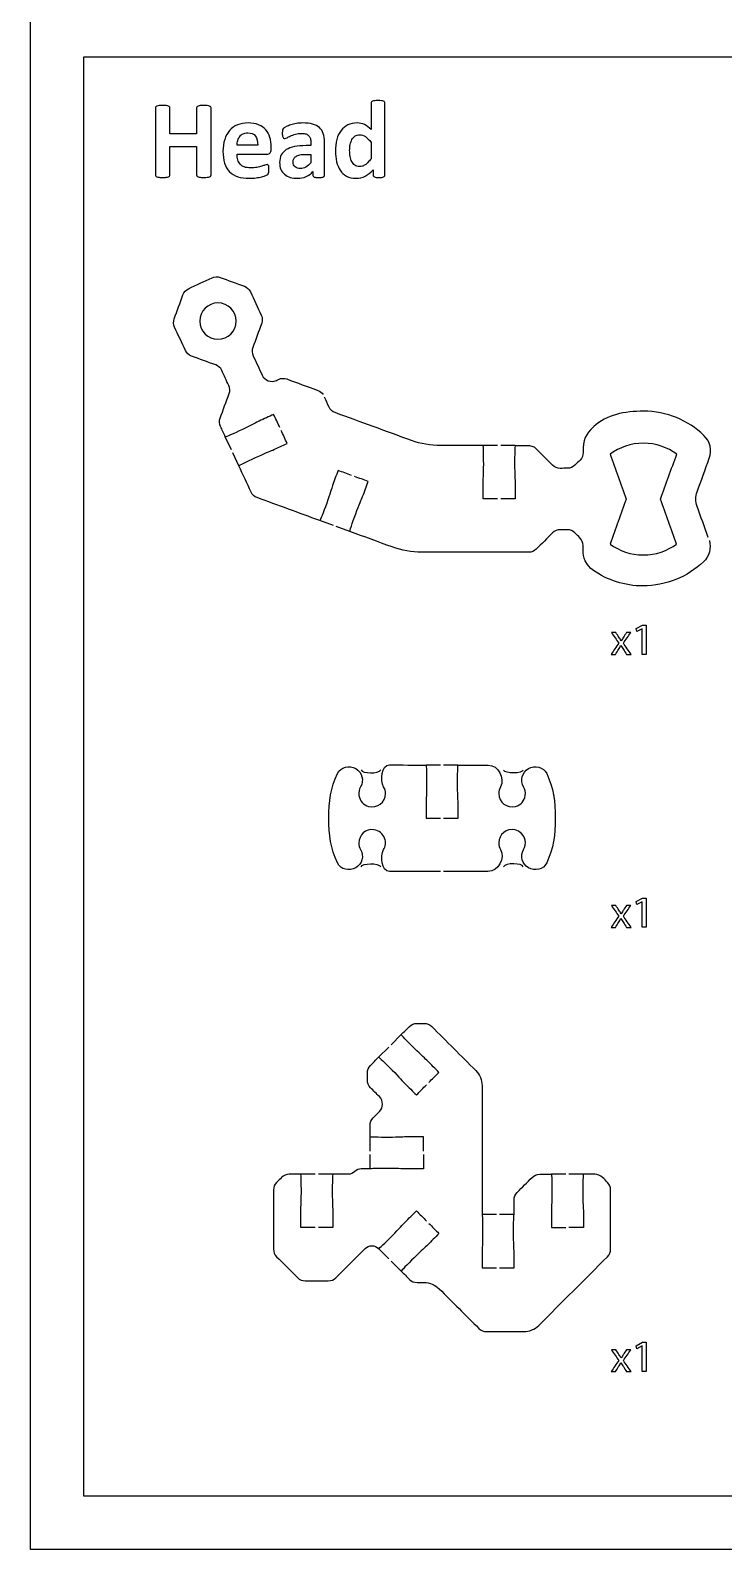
# Model space of a CAD drawing. Extents: x 0 to 465, y 0 to 285.
# Drawn here: x 0.2 to 65.2, y 0.2 to 142.7 of the extents above; entities that cross this region are included whole.
import ezdxf

# ---------------------------------------------------------------- set-up
doc = ezdxf.new("R2010")
doc.units = 0
doc.header["$MEASUREMENT"] = 0
doc.layers.add('DEFAULT', color=18, linetype='CONTINUOUS')

msp = doc.modelspace()

# ---------------------------------------------------------------- linework, layer by layer
at = {"layer": 'DEFAULT', "color": 18}
for points in [[(465.18, 0.18), (0.18, 0.18), (0.18, 285.18), (465.18, 285.18)], [(150.18, 5.18), (5.18, 5.18), (5.18, 140.18), (150.18, 140.18)], [(57.56, 86.55), (57.55, 86.55), (57.07, 86.3), (57, 86.58), (57.6, 86.9), (57.92, 86.9), (57.92, 84.15), (57.56, 84.15)], [(57.56, 60.95), (57.55, 60.95), (57.07, 60.69), (57, 60.97), (57.6, 61.29), (57.92, 61.29), (57.92, 58.55), (57.56, 58.55)], [(57.56, 19.28), (57.55, 19.28), (57.07, 19.02), (57, 19.3), (57.6, 19.62), (57.92, 19.62), (57.92, 16.87), (57.56, 16.87)]]:
    msp.add_lwpolyline(points, close=True, dxfattribs=at)
at = {"layer": 'DEFAULT', "color": 1}
for points in [[(19.04, 103.33), (18.46, 104.55)], [(19.73, 101.83), (19.16, 103.05)], [(43.99, 103.73), (42.64, 103.73)], [(45.64, 103.73), (44.29, 103.73)], [(28.59, 96.24), (27.32, 96.7)], [(30.14, 95.67), (28.87, 96.14)], [(38.63, 73.77), (37.29, 73.77)], [(40.28, 73.77), (38.93, 73.77)], [(34.96, 48.48), (34.01, 47.52)], [(33.8, 47.31), (32.84, 46.36), (32.84, 46.36)], [(32.04, 37.54), (32.04, 38.89)], [(32.04, 35.89), (32.04, 37.24)], [(26.89, 35.39), (25.54, 35.39)], [(28.54, 35.39), (27.19, 35.39)], [(50.39, 35.39), (49.04, 35.39)], [(52.04, 35.39), (50.69, 35.39)], [(43.88, 31.62), (42.53, 31.62)], [(45.54, 31.62), (44.18, 31.62)], [(33.8, 27.46), (32.84, 28.41)], [(34.96, 26.29), (34.01, 27.24)]]:
    msp.add_lwpolyline(points, dxfattribs=at)
at = {"layer": 'DEFAULT', "color": 18}
for points, knots in [([(17.12, 129.1), (17.12, 129.07), (17.11, 129.03), (17.09, 129.01), (17.07, 128.98), (17.03, 128.96), (16.98, 128.94), (16.93, 128.92), (16.86, 128.91), (16.77, 128.9), (16.69, 128.89), (16.58, 128.88), (16.45, 128.88), (16.31, 128.88), (16.2, 128.89), (16.11, 128.9), (16.03, 128.91), (15.96, 128.92), (15.91, 128.94), (15.86, 128.96), (15.82, 128.98), (15.8, 129.01), (15.78, 129.03), (15.77, 129.07), (15.77, 129.1), (15.77, 130), (15.77, 130.9), (15.77, 131.8), (14.93, 131.8), (14.1, 131.8), (13.26, 131.8), (13.26, 130.9), (13.26, 130), (13.26, 129.1), (13.26, 129.07), (13.25, 129.03), (13.23, 129.01), (13.21, 128.98), (13.18, 128.96), (13.12, 128.94), (13.07, 128.92), (13, 128.91), (12.92, 128.9), (12.83, 128.89), (12.72, 128.88), (12.59, 128.88), (12.46, 128.88), (12.35, 128.89), (12.26, 128.9), (12.17, 128.91), (12.1, 128.92), (12.05, 128.94), (12, 128.96), (11.96, 128.98), (11.94, 129.01), (11.92, 129.03), (11.91, 129.07), (11.91, 129.1), (11.91, 131.21), (11.91, 133.31), (11.91, 135.42), (11.91, 135.45), (11.92, 135.48), (11.94, 135.51), (11.96, 135.54), (12, 135.56), (12.05, 135.58), (12.1, 135.59), (12.17, 135.61), (12.26, 135.62), (12.35, 135.63), (12.46, 135.63), (12.59, 135.63), (12.72, 135.63), (12.83, 135.63), (12.92, 135.62), (13, 135.61), (13.07, 135.59), (13.12, 135.58), (13.18, 135.56), (13.21, 135.54), (13.23, 135.51), (13.25, 135.48), (13.26, 135.45), (13.26, 135.42), (13.26, 134.6), (13.26, 133.78), (13.26, 132.96), (14.1, 132.96), (14.93, 132.96), (15.77, 132.96), (15.77, 133.78), (15.77, 134.6), (15.77, 135.42), (15.77, 135.45), (15.78, 135.48), (15.8, 135.51), (15.82, 135.54), (15.86, 135.56), (15.91, 135.58), (15.96, 135.59), (16.03, 135.61), (16.11, 135.62), (16.2, 135.63), (16.31, 135.63), (16.45, 135.63), (16.58, 135.63), (16.69, 135.63), (16.77, 135.62), (16.86, 135.61), (16.93, 135.59), (16.98, 135.58), (17.03, 135.56), (17.07, 135.54), (17.09, 135.51), (17.11, 135.48), (17.12, 135.45), (17.12, 135.42), (17.12, 133.31), (17.12, 131.21), (17.12, 129.1)], [17.9, 17.9, 17.9, 17.9, 18.9, 18.9, 18.9, 19.9, 19.9, 19.9, 20.9, 20.9, 20.9, 21.9, 21.9, 21.9, 22.9, 22.9, 22.9, 23.9, 23.9, 23.9, 24.9, 24.9, 24.9, 25.9, 25.9, 25.9, 33.561, 33.561, 33.561, 40.65, 40.65, 40.65, 48.311, 48.311, 48.311, 49.311, 49.311, 49.311, 50.311, 50.311, 50.311, 51.311, 51.311, 51.311, 52.311, 52.311, 52.311, 53.311, 53.311, 53.311, 54.311, 54.311, 54.311, 55.311, 55.311, 55.311, 56.311, 56.311, 56.311, 74.211, 74.211, 74.211, 75.211, 75.211, 75.211, 76.211, 76.211, 76.211, 77.211, 77.211, 77.211, 78.211, 78.211, 78.211, 79.211, 79.211, 79.211, 80.211, 80.211, 80.211, 81.211, 81.211, 81.211, 82.211, 82.211, 82.211, 89.169, 89.169, 89.169, 96.258, 96.258, 96.258, 103.216, 103.216, 103.216, 104.216, 104.216, 104.216, 105.216, 105.216, 105.216, 106.216, 106.216, 106.216, 107.216, 107.216, 107.216, 108.216, 108.216, 108.216, 109.216, 109.216, 109.216, 110.216, 110.216, 110.216, 111.216, 111.216, 111.216, 129.116, 129.116, 129.116, 129.116]), ([(33.43, 129.09), (33.43, 129.05), (33.42, 129.02), (33.4, 128.99), (33.39, 128.97), (33.36, 128.95), (33.31, 128.93), (33.27, 128.91), (33.22, 128.9), (33.15, 128.89), (33.08, 128.89), (32.99, 128.88), (32.89, 128.88), (32.78, 128.88), (32.69, 128.89), (32.62, 128.89), (32.55, 128.9), (32.49, 128.91), (32.45, 128.93), (32.41, 128.95), (32.38, 128.97), (32.36, 128.99), (32.34, 129.02), (32.33, 129.05), (32.33, 129.09), (32.33, 129.26), (32.33, 129.43), (32.33, 129.6), (32.09, 129.35), (31.84, 129.15), (31.58, 129.01), (31.32, 128.87), (31.03, 128.8), (30.72, 128.8), (30.36, 128.8), (30.07, 128.86), (29.82, 129), (29.58, 129.14), (29.38, 129.32), (29.23, 129.55), (29.08, 129.78), (28.97, 130.05), (28.9, 130.36), (28.83, 130.67), (28.79, 130.99), (28.79, 131.33), (28.79, 131.74), (28.84, 132.11), (28.92, 132.44), (29.01, 132.77), (29.14, 133.05), (29.31, 133.28), (29.48, 133.51), (29.69, 133.68), (29.94, 133.81), (30.19, 133.93), (30.48, 133.99), (30.81, 133.99), (31.07, 133.99), (31.3, 133.94), (31.51, 133.84), (31.72, 133.73), (31.93, 133.58), (32.14, 133.37), (32.14, 134.21), (32.14, 135.04), (32.14, 135.87), (32.14, 135.9), (32.15, 135.94), (32.16, 135.96), (32.18, 135.99), (32.22, 136.01), (32.27, 136.03), (32.32, 136.05), (32.38, 136.07), (32.47, 136.08), (32.55, 136.09), (32.66, 136.09), (32.78, 136.09), (32.91, 136.09), (33.01, 136.09), (33.1, 136.08), (33.18, 136.07), (33.25, 136.05), (33.29, 136.03), (33.34, 136.01), (33.38, 135.99), (33.4, 135.96), (33.42, 135.94), (33.43, 135.9), (33.43, 135.87), (33.43, 133.61), (33.43, 131.35), (33.43, 129.09)], [19.218, 19.218, 19.218, 19.218, 20.218, 20.218, 20.218, 21.218, 21.218, 21.218, 22.218, 22.218, 22.218, 23.218, 23.218, 23.218, 24.218, 24.218, 24.218, 25.218, 25.218, 25.218, 26.218, 26.218, 26.218, 27.218, 27.218, 27.218, 28.668, 28.668, 28.668, 29.668, 29.668, 29.668, 30.668, 30.668, 30.668, 31.668, 31.668, 31.668, 32.668, 32.668, 32.668, 33.668, 33.668, 33.668, 34.668, 34.668, 34.668, 35.668, 35.668, 35.668, 36.668, 36.668, 36.668, 37.668, 37.668, 37.668, 38.668, 38.668, 38.668, 39.668, 39.668, 39.668, 40.668, 40.668, 40.668, 47.743, 47.743, 47.743, 48.743, 48.743, 48.743, 49.743, 49.743, 49.743, 50.743, 50.743, 50.743, 51.743, 51.743, 51.743, 52.743, 52.743, 52.743, 53.743, 53.743, 53.743, 54.743, 54.743, 54.743, 55.743, 55.743, 55.743, 74.961, 74.961, 74.961, 74.961]), ([(22.76, 131.53), (22.76, 131.37), (22.73, 131.25), (22.66, 131.18), (22.59, 131.1), (22.49, 131.06), (22.36, 131.06), (21.43, 131.06), (20.49, 131.06), (19.56, 131.06), (19.56, 130.87), (19.58, 130.69), (19.63, 130.53), (19.67, 130.37), (19.75, 130.23), (19.85, 130.12), (19.95, 130.01), (20.08, 129.92), (20.24, 129.87), (20.4, 129.81), (20.6, 129.78), (20.82, 129.78), (21.05, 129.78), (21.25, 129.79), (21.42, 129.83), (21.59, 129.86), (21.74, 129.9), (21.87, 129.94), (21.99, 129.97), (22.1, 130.01), (22.18, 130.04), (22.26, 130.08), (22.33, 130.09), (22.38, 130.09), (22.41, 130.09), (22.44, 130.09), (22.46, 130.07), (22.48, 130.06), (22.5, 130.04), (22.51, 130.01), (22.52, 129.98), (22.53, 129.94), (22.54, 129.88), (22.54, 129.82), (22.55, 129.75), (22.55, 129.66), (22.55, 129.59), (22.54, 129.52), (22.54, 129.47), (22.54, 129.42), (22.53, 129.37), (22.52, 129.33), (22.52, 129.3), (22.51, 129.26), (22.49, 129.24), (22.48, 129.21), (22.46, 129.19), (22.44, 129.16), (22.42, 129.14), (22.36, 129.11), (22.26, 129.06), (22.16, 129.02), (22.03, 128.98), (21.87, 128.94), (21.72, 128.9), (21.54, 128.87), (21.34, 128.84), (21.14, 128.81), (20.93, 128.8), (20.7, 128.8), (20.29, 128.8), (19.93, 128.85), (19.62, 128.95), (19.31, 129.05), (19.06, 129.21), (18.85, 129.42), (18.64, 129.63), (18.49, 129.9), (18.39, 130.22), (18.29, 130.54), (18.24, 130.91), (18.24, 131.34), (18.24, 131.75), (18.29, 132.12), (18.4, 132.45), (18.5, 132.78), (18.66, 133.06), (18.86, 133.29), (19.06, 133.52), (19.31, 133.69), (19.6, 133.81), (19.89, 133.93), (20.22, 133.99), (20.59, 133.99), (20.97, 133.99), (21.3, 133.94), (21.58, 133.82), (21.85, 133.71), (22.08, 133.55), (22.25, 133.35), (22.43, 133.15), (22.56, 132.91), (22.64, 132.64), (22.72, 132.36), (22.76, 132.06), (22.76, 131.74), (22.76, 131.67), (22.76, 131.6), (22.76, 131.53)], [0.586, 0.586, 0.586, 0.586, 1.586, 1.586, 1.586, 2.586, 2.586, 2.586, 10.541, 10.541, 10.541, 11.541, 11.541, 11.541, 12.541, 12.541, 12.541, 13.541, 13.541, 13.541, 14.541, 14.541, 14.541, 15.541, 15.541, 15.541, 16.541, 16.541, 16.541, 17.541, 17.541, 17.541, 18.541, 18.541, 18.541, 19.541, 19.541, 19.541, 20.541, 20.541, 20.541, 21.541, 21.541, 21.541, 22.541, 22.541, 22.541, 23.541, 23.541, 23.541, 24.541, 24.541, 24.541, 25.541, 25.541, 25.541, 26.541, 26.541, 26.541, 27.541, 27.541, 27.541, 28.541, 28.541, 28.541, 29.541, 29.541, 29.541, 30.541, 30.541, 30.541, 31.541, 31.541, 31.541, 32.541, 32.541, 32.541, 33.541, 33.541, 33.541, 34.541, 34.541, 34.541, 35.541, 35.541, 35.541, 36.541, 36.541, 36.541, 37.541, 37.541, 37.541, 38.541, 38.541, 38.541, 39.541, 39.541, 39.541, 40.541, 40.541, 40.541, 41.541, 41.541, 41.541, 42.541, 42.541, 42.541, 43.127, 43.127, 43.127, 43.127]), ([(27.76, 129.07), (27.76, 129.03), (27.74, 128.99), (27.71, 128.96), (27.67, 128.93), (27.62, 128.91), (27.55, 128.9), (27.47, 128.89), (27.36, 128.88), (27.22, 128.88), (27.06, 128.88), (26.95, 128.89), (26.88, 128.9), (26.81, 128.91), (26.76, 128.93), (26.73, 128.96), (26.7, 128.99), (26.68, 129.03), (26.68, 129.07), (26.68, 129.2), (26.68, 129.32), (26.68, 129.44), (26.5, 129.24), (26.28, 129.08), (26.04, 128.97), (25.79, 128.85), (25.52, 128.8), (25.23, 128.8), (24.98, 128.8), (24.76, 128.83), (24.55, 128.89), (24.35, 128.95), (24.17, 129.05), (24.02, 129.18), (23.87, 129.3), (23.75, 129.46), (23.67, 129.64), (23.59, 129.83), (23.55, 130.05), (23.55, 130.29), (23.55, 130.56), (23.6, 130.8), (23.71, 130.99), (23.81, 131.19), (23.97, 131.36), (24.18, 131.49), (24.38, 131.61), (24.64, 131.71), (24.95, 131.77), (25.26, 131.83), (25.62, 131.87), (26.03, 131.87), (26.18, 131.87), (26.33, 131.87), (26.48, 131.87), (26.48, 131.96), (26.48, 132.05), (26.48, 132.14), (26.48, 132.29), (26.47, 132.42), (26.44, 132.52), (26.41, 132.63), (26.36, 132.72), (26.29, 132.8), (26.23, 132.87), (26.14, 132.92), (26.03, 132.96), (25.91, 132.99), (25.78, 133.01), (25.61, 133.01), (25.39, 133.01), (25.2, 132.98), (25.03, 132.94), (24.86, 132.89), (24.71, 132.83), (24.58, 132.77), (24.45, 132.72), (24.34, 132.66), (24.25, 132.61), (24.16, 132.57), (24.09, 132.54), (24.03, 132.54), (24, 132.54), (23.96, 132.55), (23.93, 132.58), (23.9, 132.6), (23.88, 132.64), (23.86, 132.68), (23.84, 132.73), (23.83, 132.78), (23.82, 132.85), (23.81, 132.91), (23.8, 132.98), (23.8, 133.06), (23.8, 133.17), (23.81, 133.26), (23.83, 133.32), (23.84, 133.38), (23.88, 133.44), (23.93, 133.49), (23.97, 133.54), (24.06, 133.59), (24.18, 133.65), (24.3, 133.71), (24.44, 133.77), (24.6, 133.82), (24.76, 133.87), (24.94, 133.91), (25.13, 133.95), (25.32, 133.98), (25.52, 133.99), (25.72, 133.99), (26.09, 133.99), (26.39, 133.96), (26.65, 133.89), (26.91, 133.82), (27.12, 133.71), (27.28, 133.56), (27.45, 133.42), (27.57, 133.23), (27.65, 133), (27.72, 132.77), (27.76, 132.49), (27.76, 132.18), (27.76, 131.14), (27.76, 130.11), (27.76, 129.07)], [8.789, 8.789, 8.789, 8.789, 9.789, 9.789, 9.789, 10.789, 10.789, 10.789, 11.789, 11.789, 11.789, 12.789, 12.789, 12.789, 13.789, 13.789, 13.789, 14.789, 14.789, 14.789, 15.829, 15.829, 15.829, 16.829, 16.829, 16.829, 17.829, 17.829, 17.829, 18.829, 18.829, 18.829, 19.829, 19.829, 19.829, 20.829, 20.829, 20.829, 21.829, 21.829, 21.829, 22.829, 22.829, 22.829, 23.829, 23.829, 23.829, 24.829, 24.829, 24.829, 25.829, 25.829, 25.829, 27.102, 27.102, 27.102, 27.893, 27.893, 27.893, 28.893, 28.893, 28.893, 29.893, 29.893, 29.893, 30.893, 30.893, 30.893, 31.893, 31.893, 31.893, 32.893, 32.893, 32.893, 33.893, 33.893, 33.893, 34.893, 34.893, 34.893, 35.893, 35.893, 35.893, 36.893, 36.893, 36.893, 37.893, 37.893, 37.893, 38.893, 38.893, 38.893, 39.893, 39.893, 39.893, 40.893, 40.893, 40.893, 41.893, 41.893, 41.893, 42.893, 42.893, 42.893, 43.893, 43.893, 43.893, 44.893, 44.893, 44.893, 45.893, 45.893, 45.893, 46.893, 46.893, 46.893, 47.893, 47.893, 47.893, 48.893, 48.893, 48.893, 49.893, 49.893, 49.893, 58.682, 58.682, 58.682, 58.682]), ([(21.5, 131.9), (21.51, 132.27), (21.44, 132.55), (21.28, 132.76), (21.13, 132.97), (20.88, 133.07), (20.56, 133.07), (20.39, 133.07), (20.25, 133.04), (20.12, 132.98), (20, 132.92), (19.9, 132.84), (19.82, 132.73), (19.74, 132.63), (19.68, 132.5), (19.63, 132.36), (19.59, 132.22), (19.57, 132.06), (19.56, 131.9), (20.21, 131.9), (20.85, 131.9), (21.5, 131.9)], [5.508, 5.508, 5.508, 5.508, 6.508, 6.508, 6.508, 7.508, 7.508, 7.508, 8.508, 8.508, 8.508, 9.508, 9.508, 9.508, 10.508, 10.508, 10.508, 11.508, 11.508, 11.508, 17.016, 17.016, 17.016, 17.016]), ([(32.14, 132.17), (31.95, 132.4), (31.77, 132.58), (31.6, 132.71), (31.43, 132.83), (31.25, 132.89), (31.07, 132.89), (30.9, 132.89), (30.75, 132.85), (30.63, 132.77), (30.51, 132.68), (30.41, 132.57), (30.34, 132.43), (30.26, 132.29), (30.21, 132.13), (30.17, 131.96), (30.13, 131.78), (30.12, 131.6), (30.12, 131.42), (30.12, 131.23), (30.13, 131.04), (30.16, 130.86), (30.19, 130.68), (30.24, 130.51), (30.31, 130.37), (30.39, 130.23), (30.48, 130.11), (30.6, 130.03), (30.71, 129.94), (30.86, 129.9), (31.04, 129.9), (31.13, 129.9), (31.22, 129.91), (31.3, 129.93), (31.39, 129.96), (31.47, 130), (31.56, 130.06), (31.65, 130.12), (31.74, 130.2), (31.83, 130.29), (31.92, 130.39), (32.03, 130.5), (32.14, 130.64), (32.14, 131.15), (32.14, 131.66), (32.14, 132.17)], [4.336, 4.336, 4.336, 4.336, 5.336, 5.336, 5.336, 6.336, 6.336, 6.336, 7.336, 7.336, 7.336, 8.336, 8.336, 8.336, 9.336, 9.336, 9.336, 10.336, 10.336, 10.336, 11.336, 11.336, 11.336, 12.336, 12.336, 12.336, 13.336, 13.336, 13.336, 14.336, 14.336, 14.336, 15.336, 15.336, 15.336, 16.336, 16.336, 16.336, 17.336, 17.336, 17.336, 18.336, 18.336, 18.336, 22.672, 22.672, 22.672, 22.672]), ([(26.48, 131.05), (26.32, 131.05), (26.15, 131.05), (25.99, 131.05), (25.78, 131.05), (25.6, 131.03), (25.45, 131), (25.3, 130.97), (25.18, 130.92), (25.09, 130.86), (24.99, 130.8), (24.93, 130.73), (24.88, 130.64), (24.84, 130.55), (24.82, 130.45), (24.82, 130.34), (24.82, 130.14), (24.88, 129.99), (25, 129.88), (25.12, 129.77), (25.29, 129.72), (25.51, 129.72), (25.69, 129.72), (25.86, 129.76), (26.02, 129.85), (26.17, 129.95), (26.32, 130.08), (26.48, 130.26), (26.48, 130.53), (26.48, 130.79), (26.48, 131.05)], [2.227, 2.227, 2.227, 2.227, 3.633, 3.633, 3.633, 4.633, 4.633, 4.633, 5.633, 5.633, 5.633, 6.633, 6.633, 6.633, 7.633, 7.633, 7.633, 8.633, 8.633, 8.633, 9.633, 9.633, 9.633, 10.633, 10.633, 10.633, 11.633, 11.633, 11.633, 13.86, 13.86, 13.86, 13.86]), ([(55.08, 86.2), (55.18, 86.05), (55.28, 85.91), (55.38, 85.76), (55.45, 85.64), (55.52, 85.54), (55.58, 85.43), (55.59, 85.43), (55.59, 85.43), (55.6, 85.43), (55.66, 85.55), (55.73, 85.65), (55.8, 85.76), (55.9, 85.91), (55.99, 86.05), (56.09, 86.2), (56.22, 86.2), (56.36, 86.2), (56.49, 86.2), (56.26, 85.87), (56.02, 85.54), (55.79, 85.21), (56.03, 84.86), (56.27, 84.5), (56.51, 84.15), (56.37, 84.15), (56.23, 84.15), (56.09, 84.15), (55.99, 84.31), (55.89, 84.46), (55.79, 84.61), (55.71, 84.73), (55.64, 84.85), (55.56, 84.97), (55.49, 84.85), (55.42, 84.74), (55.34, 84.61), (55.24, 84.46), (55.15, 84.31), (55.05, 84.15), (54.91, 84.15), (54.77, 84.15), (54.64, 84.15), (54.88, 84.5), (55.12, 84.85), (55.36, 85.2), (55.13, 85.53), (54.9, 85.86), (54.67, 86.2), (54.81, 86.2), (54.95, 86.2), (55.08, 86.2)], [1.175, 1.175, 1.175, 1.175, 2.671861, 2.671861, 2.671861, 3.671861, 3.671861, 3.671861, 3.707861, 3.707861, 3.707861, 4.707861, 4.707861, 4.707861, 6.188091, 6.188091, 6.188091, 7.327091, 7.327091, 7.327091, 10.761577, 10.761577, 10.761577, 14.387252, 14.387252, 14.387252, 15.586252, 15.586252, 15.586252, 17.147267, 17.147267, 17.147267, 18.170267, 18.170267, 18.170267, 19.170267, 19.170267, 19.170267, 20.724225, 20.724225, 20.724225, 21.888225, 21.888225, 21.888225, 25.498425, 25.498425, 25.498425, 28.955553, 28.955553, 28.955553, 30.130553, 30.130553, 30.130553, 30.130553]), ([(55.08, 60.59), (55.18, 60.45), (55.28, 60.3), (55.38, 60.15), (55.45, 60.04), (55.52, 59.93), (55.58, 59.82), (55.59, 59.82), (55.59, 59.82), (55.6, 59.82), (55.66, 59.94), (55.73, 60.05), (55.8, 60.16), (55.9, 60.3), (55.99, 60.45), (56.09, 60.59), (56.22, 60.59), (56.36, 60.59), (56.49, 60.59), (56.26, 60.26), (56.02, 59.93), (55.79, 59.6), (56.03, 59.25), (56.27, 58.9), (56.51, 58.54), (56.37, 58.54), (56.23, 58.54), (56.09, 58.54), (55.99, 58.7), (55.89, 58.85), (55.79, 59.01), (55.71, 59.12), (55.64, 59.24), (55.56, 59.36), (55.49, 59.24), (55.42, 59.13), (55.34, 59.01), (55.24, 58.85), (55.15, 58.7), (55.05, 58.54), (54.91, 58.54), (54.77, 58.54), (54.64, 58.54), (54.88, 58.89), (55.12, 59.24), (55.36, 59.59), (55.13, 59.92), (54.9, 60.26), (54.67, 60.59), (54.81, 60.59), (54.95, 60.59), (55.08, 60.59)], [0, 0, 0, 0, 1.496861, 1.496861, 1.496861, 2.496861, 2.496861, 2.496861, 2.532861, 2.532861, 2.532861, 3.532861, 3.532861, 3.532861, 5.013091, 5.013091, 5.013091, 6.152091, 6.152091, 6.152091, 9.586577, 9.586577, 9.586577, 13.212252, 13.212252, 13.212252, 14.411252, 14.411252, 14.411252, 15.972267, 15.972267, 15.972267, 16.995267, 16.995267, 16.995267, 17.995267, 17.995267, 17.995267, 19.549225, 19.549225, 19.549225, 20.713225, 20.713225, 20.713225, 24.323425, 24.323425, 24.323425, 27.780553, 27.780553, 27.780553, 28.955553, 28.955553, 28.955553, 28.955553]), ([(55.08, 18.92), (55.18, 18.78), (55.28, 18.63), (55.38, 18.48), (55.45, 18.37), (55.52, 18.26), (55.58, 18.15), (55.59, 18.15), (55.59, 18.15), (55.6, 18.15), (55.66, 18.27), (55.73, 18.38), (55.8, 18.49), (55.9, 18.63), (55.99, 18.78), (56.09, 18.92), (56.22, 18.92), (56.36, 18.92), (56.49, 18.92), (56.26, 18.59), (56.02, 18.26), (55.79, 17.93), (56.03, 17.58), (56.27, 17.23), (56.51, 16.87), (56.37, 16.87), (56.23, 16.87), (56.09, 16.87), (55.99, 17.03), (55.89, 17.18), (55.79, 17.34), (55.71, 17.45), (55.64, 17.57), (55.56, 17.69), (55.49, 17.57), (55.42, 17.46), (55.34, 17.34), (55.24, 17.18), (55.15, 17.03), (55.05, 16.87), (54.91, 16.87), (54.77, 16.87), (54.64, 16.87), (54.88, 17.22), (55.12, 17.57), (55.36, 17.92), (55.13, 18.25), (54.9, 18.59), (54.67, 18.92), (54.81, 18.92), (54.95, 18.92), (55.08, 18.92)], [0, 0, 0, 0, 1.496308, 1.496308, 1.496308, 2.496308, 2.496308, 2.496308, 2.532308, 2.532308, 2.532308, 3.532308, 3.532308, 3.532308, 5.012538, 5.012538, 5.012538, 6.151538, 6.151538, 6.151538, 9.585447, 9.585447, 9.585447, 13.211123, 13.211123, 13.211123, 14.411123, 14.411123, 14.411123, 15.971593, 15.971593, 15.971593, 16.995593, 16.995593, 16.995593, 17.995593, 17.995593, 17.995593, 19.549551, 19.549551, 19.549551, 20.712551, 20.712551, 20.712551, 24.321607, 24.321607, 24.321607, 27.778736, 27.778736, 27.778736, 28.954736, 28.954736, 28.954736, 28.954736])]:
    msp.add_open_spline(points, degree=3, knots=knots, dxfattribs=at)
at = {"layer": 'DEFAULT', "color": 1}
for points, knots in [([(23.57, 105.43), (23.38, 105.84), (23.19, 106.25), (22.99, 106.66), (22.54, 106.45), (22.09, 106.24), (21.63, 106.03), (21.38, 105.91), (20.94, 105.65), (20.07, 105.25), (19.21, 104.84), (18.5, 104.54), (18.46, 104.55), (18.31, 104.88), (18.16, 105.21), (18.01, 105.53), (17.9, 105.77), (17.88, 106.05), (17.97, 106.3), (18.25, 107.07), (18.54, 107.84), (18.82, 108.61), (18.91, 108.86), (18.9, 109.13), (18.78, 109.37), (18.56, 109.84), (18.34, 110.31), (18.13, 110.78), (18.01, 111.02), (17.81, 111.21), (17.56, 111.3), (16.8, 111.58), (16.04, 111.85), (15.29, 112.13), (15.04, 112.22), (14.83, 112.41), (14.72, 112.65), (14.38, 113.38), (14.04, 114.11), (13.7, 114.84), (13.59, 115.08), (13.58, 115.36), (13.66, 115.61), (13.94, 116.37), (14.22, 117.12), (14.49, 117.88), (14.58, 118.13), (14.77, 118.34), (15.01, 118.45), (15.74, 118.79), (16.48, 119.13), (17.21, 119.47), (17.45, 119.58), (17.72, 119.59), (17.97, 119.5), (18.73, 119.23), (19.49, 118.95), (20.25, 118.67), (20.5, 118.58), (20.7, 118.4), (20.81, 118.16), (21.15, 117.43), (21.49, 116.69), (21.83, 115.96), (21.95, 115.72), (21.96, 115.45), (21.87, 115.2), (21.59, 114.44), (21.31, 113.68), (21.04, 112.92), (20.94, 112.67), (20.96, 112.4), (21.07, 112.16), (21.35, 111.55), (21.64, 110.94), (21.92, 110.33), (22.15, 109.83), (22.74, 109.62), (23.25, 109.85), (23.31, 109.88), (23.38, 109.91), (23.45, 109.94), (23.69, 110.06), (23.97, 110.07), (24.22, 109.98), (25.19, 109.62), (26.16, 109.27), (27.14, 108.91), (27.34, 108.84), (27.51, 108.7), (27.63, 108.53)], [0, 0, 0, 0, 3.838593, 3.838593, 3.838593, 8.097654, 8.097654, 8.097654, 9.097654, 9.097654, 9.097654, 10.097654, 10.097654, 10.097654, 13.184724, 13.184724, 13.184724, 14.184724, 14.184724, 14.184724, 21.160575, 21.160575, 21.160575, 22.160575, 22.160575, 22.160575, 26.571879, 26.571879, 26.571879, 27.571879, 27.571879, 27.571879, 34.433227, 34.433227, 34.433227, 35.433227, 35.433227, 35.433227, 42.296055, 42.296055, 42.296055, 43.296055, 43.296055, 43.296055, 50.16082, 50.16082, 50.16082, 51.16082, 51.16082, 51.16082, 58.032712, 58.032712, 58.032712, 59.032712, 59.032712, 59.032712, 65.897477, 65.897477, 65.897477, 66.897477, 66.897477, 66.897477, 73.760304, 73.760304, 73.760304, 74.760304, 74.760304, 74.760304, 81.634466, 81.634466, 81.634466, 82.634466, 82.634466, 82.634466, 88.338587, 88.338587, 88.338587, 89.338587, 89.338587, 89.338587, 89.987433, 89.987433, 89.987433, 90.987433, 90.987433, 90.987433, 99.797569, 99.797569, 99.797569, 100.797569, 100.797569, 100.797569, 100.797569]), ([(16.06, 115.4), (16.06, 116.35), (16.82, 117.11), (17.77, 117.11), (18.71, 117.11), (19.47, 116.34), (19.47, 115.4), (19.47, 114.46), (18.71, 113.7), (17.77, 113.7), (16.83, 113.7), (16.06, 114.46), (16.06, 115.4)], [1, 1, 1, 1, 2, 2, 2, 3, 3, 3, 4, 4, 4, 5, 5, 5, 5]), ([(43.99, 98.73), (43.54, 98.73), (43.09, 98.73), (42.64, 98.73), (42.64, 99.23), (42.64, 99.73), (42.64, 100.23), (42.64, 100.51), (42.69, 101.01), (42.69, 101.98), (42.69, 102.93), (42.67, 103.71), (42.64, 103.73), (41.31, 103.73), (39.98, 103.73), (38.65, 103.73), (37.72, 103.73), (36.8, 103.89), (35.92, 104.21), (33.53, 105.08), (31.15, 105.95), (28.76, 106.82), (28.51, 106.91), (28.31, 107.09), (28.2, 107.33), (28.05, 107.64), (27.91, 107.95), (27.76, 108.26)], [0, 0, 0, 0, 3.82, 3.82, 3.82, 8.07, 8.07, 8.07, 9.07, 9.07, 9.07, 10.07, 10.07, 10.07, 21.400004, 21.400004, 21.400004, 22.400004, 22.400004, 22.400004, 43.993897, 43.993897, 43.993897, 44.993897, 44.993897, 44.993897, 47.897309, 47.897309, 47.897309, 47.897309]), ([(63.76, 95.11), (63.41, 96.09), (63.06, 97.06), (62.71, 98.03), (62.55, 98.47), (62.55, 98.95), (62.71, 99.39), (63.09, 100.44), (63.47, 101.5), (63.85, 102.55), (64.13, 103.3), (63.92, 104.13), (63.34, 104.69), (61.86, 106.1), (59.87, 106.96), (57.68, 106.96), (55.95, 106.96), (54.19, 106.63), (53.03, 105.52), (52.22, 104.76), (52.02, 104.31), (52.02, 103.08), (52.02, 102.82), (51.92, 102.56), (51.73, 102.37), (51.57, 102.21), (51.41, 102.05), (51.25, 101.89), (51.06, 101.71), (50.81, 101.6), (50.54, 101.6), (50.32, 101.6), (50.09, 101.6), (49.87, 101.59), (49.6, 101.59), (49.35, 101.7), (49.16, 101.88), (48.65, 102.4), (48.13, 102.91), (47.62, 103.43), (47.54, 103.51), (47.44, 103.58), (47.33, 103.62), (47.2, 103.68), (47.06, 103.72), (46.91, 103.71), (46.49, 103.72), (46.07, 103.72), (45.64, 103.72), (45.62, 103.65), (45.59, 102.89), (45.59, 101.98), (45.59, 101.01), (45.64, 100.51), (45.64, 100.23), (45.64, 99.73), (45.64, 99.23), (45.64, 98.73), (45.19, 98.73), (44.74, 98.73), (44.29, 98.73)], [0, 0, 0, 0, 8.784515, 8.784515, 8.784515, 9.784515, 9.784515, 9.784515, 19.296933, 19.296933, 19.296933, 20.296933, 20.296933, 20.296933, 21.296933, 21.296933, 21.296933, 22.296933, 22.296933, 22.296933, 23.296933, 23.296933, 23.296933, 24.296933, 24.296933, 24.296933, 26.206121, 26.206121, 26.206121, 27.206121, 27.206121, 27.206121, 29.126356, 29.126356, 29.126356, 30.126356, 30.126356, 30.126356, 36.306469, 36.306469, 36.306469, 37.306469, 37.306469, 37.306469, 38.306469, 38.306469, 38.306469, 41.906524, 41.906524, 41.906524, 42.906524, 42.906524, 42.906524, 43.906524, 43.906524, 43.906524, 48.156524, 48.156524, 48.156524, 51.986524, 51.986524, 51.986524, 51.986524]), ([(30.3, 100.93), (29.88, 101.09), (29.46, 101.24), (29.03, 101.4), (28.86, 100.93), (28.69, 100.46), (28.52, 99.99), (28.42, 99.72), (28.3, 99.23), (27.97, 98.33), (27.64, 97.42), (27.34, 96.7), (27.32, 96.7), (25.36, 97.42), (23.4, 98.13), (21.45, 98.85), (21.2, 98.93), (20.99, 99.12), (20.88, 99.36), (20.5, 100.18), (20.11, 101.01), (19.73, 101.83), (19.75, 101.87), (20.44, 102.22), (21.3, 102.61), (22.17, 103.02), (22.64, 103.19), (22.9, 103.31), (23.35, 103.52), (23.81, 103.73), (24.26, 103.94), (24.07, 104.35), (23.88, 104.76), (23.69, 105.16)], [0, 0, 0, 0, 3.83094, 3.83094, 3.83094, 8.076243, 8.076243, 8.076243, 9.076243, 9.076243, 9.076243, 10.076243, 10.076243, 10.076243, 27.811011, 27.811011, 27.811011, 28.811011, 28.811011, 28.811011, 36.532902, 36.532902, 36.532902, 37.532902, 37.532902, 37.532902, 38.532902, 38.532902, 38.532902, 42.791963, 42.791963, 42.791963, 46.599141, 46.599141, 46.599141, 46.599141]), ([(56.07, 98.72), (55.56, 100.12), (55.05, 101.52), (54.54, 102.92), (55.41, 103.57), (56.5, 103.95), (57.67, 103.95), (58.85, 103.95), (59.93, 103.57), (60.8, 102.92), (60.29, 101.52), (59.78, 100.11), (59.27, 98.71), (59.78, 97.31), (60.28, 95.9), (60.79, 94.5), (59.92, 93.85), (58.84, 93.47), (57.66, 93.47), (56.49, 93.47), (55.41, 93.85), (54.54, 94.5), (55.05, 95.91), (55.56, 97.31), (56.07, 98.72)], [12.709862, 12.709862, 12.709862, 12.709862, 25.407246, 25.407246, 25.407246, 26.407246, 26.407246, 26.407246, 27.407246, 27.407246, 27.407246, 40.107017, 40.107017, 40.107017, 52.799701, 52.799701, 52.799701, 53.799701, 53.799701, 53.799701, 54.799701, 54.799701, 54.799701, 67.509563, 67.509563, 67.509563, 67.509563]), ([(63.86, 94.83), (64.06, 94.12), (63.84, 93.34), (63.3, 92.82), (61.81, 91.43), (59.82, 90.57), (57.62, 90.57), (55.9, 90.56), (54.31, 91.11), (52.98, 92.01), (52.24, 92.52), (52.02, 93.31), (52.02, 93.92), (52.02, 94.07), (52.02, 94.22), (52.02, 94.37), (52.02, 94.63), (51.91, 94.88), (51.72, 95.07), (51.57, 95.23), (51.41, 95.39), (51.25, 95.55), (51.06, 95.73), (50.8, 95.84), (50.54, 95.84), (50.31, 95.84), (50.09, 95.84), (49.86, 95.84), (49.6, 95.84), (49.34, 95.73), (49.16, 95.55), (48.65, 95.04), (48.13, 94.52), (47.62, 94.01), (47.43, 93.82), (47.17, 93.72), (46.91, 93.72), (43.56, 93.72), (40.21, 93.73), (36.87, 93.73), (35.93, 93.73), (35, 93.89), (34.12, 94.22), (32.79, 94.7), (31.46, 95.19), (30.14, 95.67), (30.11, 95.69), (30.36, 96.42), (30.69, 97.34), (31.02, 98.24), (31.24, 98.69), (31.34, 98.96), (31.51, 99.43), (31.68, 99.9), (31.85, 100.37), (31.43, 100.52), (31.01, 100.68), (30.58, 100.83)], [0, 0, 0, 0, 1, 1, 1, 2, 2, 2, 3, 3, 3, 4, 4, 4, 5.27, 5.27, 5.27, 6.27, 6.27, 6.27, 8.179241, 8.179241, 8.179241, 9.179241, 9.179241, 9.179241, 11.099345, 11.099345, 11.099345, 12.099345, 12.099345, 12.099345, 18.272391, 18.272391, 18.272391, 19.272391, 19.272391, 19.272391, 47.742398, 47.742398, 47.742398, 48.742398, 48.742398, 48.742398, 60.754696, 60.754696, 60.754696, 61.754696, 61.754696, 61.754696, 62.754696, 62.754696, 62.754696, 67.003425, 67.003425, 67.003425, 70.834365, 70.834365, 70.834365, 70.834365]), ([(38.63, 63.79), (37.04, 63.78), (35.45, 63.78), (33.85, 63.78), (33.09, 63.78), (32.96, 65.24), (33.31, 65.83), (33.49, 66.13), (33.54, 66.52), (33.4, 66.9), (33.25, 67.32), (32.85, 67.64), (32.4, 67.7), (31.63, 67.81), (30.98, 67.21), (30.98, 66.46), (30.98, 66.23), (31.04, 66.02), (31.15, 65.84), (31.49, 65.24), (31.29, 64.47), (30.69, 64.13), (30.09, 63.79), (29.27, 63.96), (28.98, 64.58), (28.34, 65.93), (28.17, 67.2), (28.17, 68.78), (28.17, 70.36), (28.34, 71.62), (28.98, 72.97), (29.27, 73.6), (30.09, 73.77), (30.69, 73.43), (31.29, 73.08), (31.49, 72.31), (31.15, 71.72), (31, 71.48), (30.95, 71.2), (30.99, 70.91), (31.06, 70.43), (31.42, 70.01), (31.89, 69.88), (32.72, 69.67), (33.48, 70.29), (33.48, 71.09), (33.48, 71.32), (33.42, 71.54), (33.31, 71.72), (32.96, 72.32), (33.09, 73.78), (33.85, 73.78), (35, 73.77), (36.15, 73.77), (37.29, 73.77), (37.32, 73.69), (37.34, 72.94), (37.34, 72.03), (37.34, 71.06), (37.29, 70.56), (37.29, 70.28), (37.29, 69.78), (37.29, 69.28), (37.29, 68.78), (37.74, 68.78), (38.19, 68.78), (38.63, 68.78)], [0, 0, 0, 0, 13.550015, 13.550015, 13.550015, 14.550015, 14.550015, 14.550015, 15.550015, 15.550015, 15.550015, 16.550015, 16.550015, 16.550015, 17.550015, 17.550015, 17.550015, 18.550015, 18.550015, 18.550015, 19.550015, 19.550015, 19.550015, 20.550015, 20.550015, 20.550015, 21.550015, 21.550015, 21.550015, 22.550015, 22.550015, 22.550015, 23.550015, 23.550015, 23.550015, 24.550015, 24.550015, 24.550015, 25.550015, 25.550015, 25.550015, 26.550015, 26.550015, 26.550015, 27.550015, 27.550015, 27.550015, 28.550015, 28.550015, 28.550015, 29.550015, 29.550015, 29.550015, 39.300035, 39.300035, 39.300035, 40.300035, 40.300035, 40.300035, 41.300035, 41.300035, 41.300035, 45.550035, 45.550035, 45.550035, 49.360035, 49.360035, 49.360035, 49.360035]), ([(38.93, 68.78), (39.39, 68.78), (39.84, 68.78), (40.29, 68.78), (40.29, 69.28), (40.29, 69.78), (40.29, 70.28), (40.29, 70.56), (40.24, 71.06), (40.24, 72.03), (40.24, 72.93), (40.26, 73.68), (40.28, 73.77), (41.23, 73.76), (42.18, 73.76), (43.12, 73.76), (44.09, 73.76), (44.69, 72.54), (44.27, 71.72), (44.17, 71.53), (44.1, 71.32), (44.1, 71.09), (44.1, 70.29), (44.86, 69.67), (45.69, 69.88), (46.16, 70.01), (46.52, 70.43), (46.59, 70.91), (46.63, 71.2), (46.57, 71.48), (46.43, 71.72), (46.08, 72.31), (46.29, 73.08), (46.89, 73.43), (47.49, 73.77), (48.31, 73.6), (48.6, 72.97), (49.23, 71.62), (49.41, 70.36), (49.41, 68.78), (49.41, 67.2), (49.23, 65.93), (48.6, 64.58), (48.31, 63.96), (47.49, 63.79), (46.89, 64.13), (46.29, 64.47), (46.08, 65.24), (46.43, 65.84), (46.59, 66.09), (46.64, 66.41), (46.57, 66.73), (46.47, 67.19), (46.1, 67.57), (45.65, 67.68), (44.83, 67.87), (44.1, 67.25), (44.1, 66.46), (44.1, 66.23), (44.17, 66.02), (44.27, 65.83), (44.71, 65.03), (44.09, 63.79), (43.09, 63.79), (41.7, 63.79), (40.32, 63.79), (38.93, 63.79)], [0, 0, 0, 0, 3.84, 3.84, 3.84, 8.09, 8.09, 8.09, 9.09, 9.09, 9.09, 10.09, 10.09, 10.09, 18.130006, 18.130006, 18.130006, 19.130006, 19.130006, 19.130006, 20.130006, 20.130006, 20.130006, 21.130006, 21.130006, 21.130006, 22.130006, 22.130006, 22.130006, 23.130006, 23.130006, 23.130006, 24.130006, 24.130006, 24.130006, 25.130006, 25.130006, 25.130006, 26.130006, 26.130006, 26.130006, 27.130006, 27.130006, 27.130006, 28.130006, 28.130006, 28.130006, 29.130006, 29.130006, 29.130006, 30.130006, 30.130006, 30.130006, 31.130006, 31.130006, 31.130006, 32.130006, 32.130006, 32.130006, 33.130006, 33.130006, 33.130006, 34.130006, 34.130006, 34.130006, 45.90001, 45.90001, 45.90001, 45.90001]), ([(37.54, 43.99), (37.86, 44.31), (38.18, 44.63), (38.5, 44.94), (38.14, 45.3), (37.79, 45.65), (37.44, 46), (37.23, 46.21), (36.85, 46.52), (36.17, 47.21), (35.49, 47.88), (34.96, 48.44), (34.96, 48.48), (35.22, 48.73), (35.47, 48.99), (35.73, 49.24), (35.92, 49.43), (36.17, 49.54), (36.43, 49.54), (36.66, 49.54), (36.88, 49.54), (37.11, 49.54), (37.37, 49.54), (37.63, 49.43), (37.82, 49.24), (39.2, 47.87), (40.57, 46.49), (41.95, 45.11), (42.33, 44.74), (42.54, 44.23), (42.54, 43.7), (42.54, 39.67), (42.54, 35.65), (42.54, 31.62), (42.57, 31.62), (42.59, 30.84), (42.59, 29.87), (42.59, 28.91), (42.54, 28.41), (42.54, 28.12), (42.54, 27.62), (42.54, 27.12), (42.54, 26.62), (42.99, 26.62), (43.44, 26.62), (43.88, 26.62)], [0, 0, 0, 0, 3.832519, 3.832519, 3.832519, 8.082236, 8.082236, 8.082236, 9.082236, 9.082236, 9.082236, 10.082236, 10.082236, 10.082236, 13.15108, 13.15108, 13.15108, 14.15108, 14.15108, 14.15108, 16.06108, 16.06108, 16.06108, 17.06108, 17.06108, 17.06108, 33.635663, 33.635663, 33.635663, 34.635663, 34.635663, 34.635663, 68.855663, 68.855663, 68.855663, 69.855663, 69.855663, 69.855663, 70.855663, 70.855663, 70.855663, 75.105663, 75.105663, 75.105663, 78.925663, 78.925663, 78.925663, 78.925663]), ([(37.04, 37.54), (37.04, 37.99), (37.04, 38.44), (37.04, 38.89), (36.54, 38.89), (36.04, 38.89), (35.54, 38.89), (35.25, 38.89), (34.75, 38.84), (33.79, 38.84), (32.82, 38.84), (32.04, 38.86), (32.04, 38.89), (32.04, 39.25), (32.04, 39.61), (32.04, 39.97), (32.04, 40.24), (32.14, 40.49), (32.33, 40.68), (32.52, 40.87), (32.72, 41.06), (32.91, 41.26), (33.3, 41.65), (33.3, 42.28), (32.91, 42.67), (32.63, 42.95), (32.35, 43.23), (32.07, 43.5), (31.88, 43.69), (31.78, 43.95), (31.78, 44.21), (31.78, 44.44), (31.78, 44.66), (31.78, 44.88), (31.78, 45.15), (31.88, 45.4), (32.07, 45.59), (32.33, 45.85), (32.59, 46.1), (32.84, 46.36), (32.88, 46.36), (33.44, 45.83), (34.11, 45.16), (34.8, 44.47), (35.11, 44.08), (35.32, 43.88), (35.67, 43.53), (36.02, 43.18), (36.38, 42.82), (36.7, 43.14), (37.01, 43.46), (37.33, 43.78)], [0, 0, 0, 0, 3.82, 3.82, 3.82, 8.07, 8.07, 8.07, 9.07, 9.07, 9.07, 10.07, 10.07, 10.07, 13.15, 13.15, 13.15, 14.15, 14.15, 14.15, 16.476392, 16.476392, 16.476392, 17.476392, 17.476392, 17.476392, 20.835157, 20.835157, 20.835157, 21.835157, 21.835157, 21.835157, 23.745157, 23.745157, 23.745157, 24.745157, 24.745157, 24.745157, 27.835221, 27.835221, 27.835221, 28.835221, 28.835221, 28.835221, 29.835221, 29.835221, 29.835221, 34.084939, 34.084939, 34.084939, 37.903316, 37.903316, 37.903316, 37.903316]), ([(37.04, 37.24), (37.04, 36.79), (37.04, 36.34), (37.04, 35.88), (36.54, 35.88), (36.04, 35.88), (35.54, 35.88), (35.25, 35.88), (34.75, 35.93), (33.79, 35.93), (32.82, 35.93), (32.04, 35.91), (32.04, 35.88), (31.76, 35.88), (31.48, 35.88), (31.2, 35.88), (30.98, 35.88), (30.76, 35.8), (30.6, 35.64), (30.44, 35.48), (30.23, 35.39), (30, 35.39), (29.52, 35.39), (29.03, 35.39), (28.54, 35.39), (28.51, 35.39), (28.49, 34.6), (28.49, 33.64), (28.49, 32.67), (28.54, 32.17), (28.54, 31.89), (28.54, 31.39), (28.54, 30.89), (28.54, 30.39), (28.09, 30.39), (27.64, 30.39), (27.19, 30.39)], [0, 0, 0, 0, 3.83, 3.83, 3.83, 8.08, 8.08, 8.08, 9.08, 9.08, 9.08, 10.08, 10.08, 10.08, 12.45, 12.45, 12.45, 13.45, 13.45, 13.45, 14.45, 14.45, 14.45, 18.6, 18.6, 18.6, 19.6, 19.6, 19.6, 20.6, 20.6, 20.6, 24.86, 24.86, 24.86, 28.69, 28.69, 28.69, 28.69]), ([(26.89, 30.39), (26.44, 30.39), (25.99, 30.39), (25.54, 30.39), (25.54, 30.89), (25.54, 31.39), (25.54, 31.89), (25.54, 32.17), (25.59, 32.67), (25.59, 33.64), (25.59, 34.6), (25.57, 35.39), (25.54, 35.39), (25.18, 35.39), (24.81, 35.39), (24.45, 35.39), (24.19, 35.39), (23.93, 35.28), (23.74, 35.09), (23.59, 34.93), (23.43, 34.77), (23.27, 34.61), (23.08, 34.43), (22.98, 34.18), (22.98, 33.91), (22.98, 32.06), (22.98, 30.21), (22.98, 28.36), (22.98, 28.1), (23.08, 27.84), (23.27, 27.65), (23.93, 27), (24.59, 26.34), (25.25, 25.68), (25.43, 25.49), (25.69, 25.39), (25.95, 25.39), (26.68, 25.39), (27.4, 25.39), (28.12, 25.39), (28.39, 25.39), (28.64, 25.49), (28.83, 25.68), (29.74, 26.59), (30.65, 27.5), (31.57, 28.41), (31.92, 28.76), (32.49, 28.76), (32.84, 28.41), (32.88, 28.41), (33.45, 28.94), (34.11, 29.61), (34.8, 30.3), (35.11, 30.68), (35.32, 30.89), (35.67, 31.24), (36.02, 31.59), (36.38, 31.94), (36.7, 31.63), (37.02, 31.31), (37.33, 30.99)], [0, 0, 0, 0, 3.83, 3.83, 3.83, 8.09, 8.09, 8.09, 9.09, 9.09, 9.09, 10.09, 10.09, 10.09, 13.16, 13.16, 13.16, 14.16, 14.16, 14.16, 16.076272, 16.076272, 16.076272, 17.076272, 17.076272, 17.076272, 32.806272, 32.806272, 32.806272, 33.806272, 33.806272, 33.806272, 41.725868, 41.725868, 41.725868, 42.725868, 42.725868, 42.725868, 48.875868, 48.875868, 48.875868, 49.875868, 49.875868, 49.875868, 60.828955, 60.828955, 60.828955, 61.828955, 61.828955, 61.828955, 62.828955, 62.828955, 62.828955, 63.828955, 63.828955, 63.828955, 68.078672, 68.078672, 68.078672, 71.911191, 71.911191, 71.911191, 71.911191]), ([(37.55, 30.78), (37.86, 30.46), (38.18, 30.14), (38.5, 29.82), (38.14, 29.47), (37.79, 29.12), (37.44, 28.76), (37.23, 28.56), (36.85, 28.24), (36.17, 27.56), (35.49, 26.89), (34.96, 26.32), (34.96, 26.29), (35.22, 26.03), (35.47, 25.78), (35.73, 25.52), (35.92, 25.33), (36.17, 25.23), (36.44, 25.23), (36.66, 25.23), (36.88, 25.23), (37.1, 25.23), (37.64, 25.23), (38.15, 25.02), (38.52, 24.64), (39.76, 23.4), (41, 22.16), (42.24, 20.92), (42.43, 20.73), (42.69, 20.62), (42.95, 20.62), (44.12, 20.62), (45.28, 20.62), (46.45, 20.62), (46.98, 20.62), (47.49, 20.84), (47.86, 21.21), (50.01, 23.36), (52.16, 25.51), (54.31, 27.65), (54.49, 27.84), (54.6, 28.1), (54.6, 28.36), (54.6, 30.21), (54.6, 32.06), (54.6, 33.91), (54.6, 34.18), (54.49, 34.43), (54.31, 34.62), (54.15, 34.78), (53.99, 34.94), (53.83, 35.09), (53.64, 35.28), (53.39, 35.39), (53.12, 35.39), (52.76, 35.39), (52.4, 35.39), (52.04, 35.39), (52.01, 35.39), (51.99, 34.6), (51.99, 33.64), (51.99, 32.67), (52.04, 32.17), (52.04, 31.89), (52.04, 31.39), (52.04, 30.89), (52.04, 30.39), (51.59, 30.39), (51.14, 30.39), (50.69, 30.39)], [0, 0, 0, 0, 3.818377, 3.818377, 3.818377, 8.075159, 8.075159, 8.075159, 9.075159, 9.075159, 9.075159, 10.075159, 10.075159, 10.075159, 13.151082, 13.151082, 13.151082, 14.151082, 14.151082, 14.151082, 16.041082, 16.041082, 16.041082, 17.041082, 17.041082, 17.041082, 31.975177, 31.975177, 31.975177, 32.975177, 32.975177, 32.975177, 42.885177, 42.885177, 42.885177, 43.885177, 43.885177, 43.885177, 69.722859, 69.722859, 69.722859, 70.722859, 70.722859, 70.722859, 86.452859, 86.452859, 86.452859, 87.452859, 87.452859, 87.452859, 89.362047, 89.362047, 89.362047, 90.362047, 90.362047, 90.362047, 93.432047, 93.432047, 93.432047, 94.432047, 94.432047, 94.432047, 95.432047, 95.432047, 95.432047, 99.692047, 99.692047, 99.692047, 103.522047, 103.522047, 103.522047, 103.522047]), ([(44.18, 26.62), (44.64, 26.62), (45.09, 26.62), (45.54, 26.62), (45.54, 27.12), (45.54, 27.62), (45.54, 28.12), (45.54, 28.41), (45.49, 28.91), (45.49, 29.87), (45.49, 30.84), (45.51, 31.62), (45.54, 31.62), (45.54, 32.07), (45.54, 32.52), (45.54, 32.97), (45.54, 33.24), (45.64, 33.49), (45.83, 33.68), (46.3, 34.15), (46.77, 34.62), (47.24, 35.09), (47.43, 35.28), (47.68, 35.39), (47.95, 35.39), (48.31, 35.39), (48.68, 35.39), (49.04, 35.39), (49.07, 35.39), (49.09, 34.6), (49.09, 33.64), (49.09, 32.67), (49.04, 32.17), (49.04, 31.89), (49.04, 31.39), (49.04, 30.89), (49.04, 30.39), (49.49, 30.39), (49.94, 30.39), (50.39, 30.39)], [0, 0, 0, 0, 3.83, 3.83, 3.83, 8.08, 8.08, 8.08, 9.08, 9.08, 9.08, 10.08, 10.08, 10.08, 13.89, 13.89, 13.89, 14.89, 14.89, 14.89, 20.568072, 20.568072, 20.568072, 21.568072, 21.568072, 21.568072, 24.648072, 24.648072, 24.648072, 25.648072, 25.648072, 25.648072, 26.648072, 26.648072, 26.648072, 30.908072, 30.908072, 30.908072, 34.728072, 34.728072, 34.728072, 34.728072])]:
    msp.add_open_spline(points, degree=3, knots=knots, dxfattribs=at)
for points in [[(31.19, 73.31), (31.26, 72.97), (32.85, 72.91), (33.04, 73.31)], [(46.39, 73.3), (46.32, 72.97), (44.73, 72.91), (44.54, 73.3)], [(31.19, 64.23), (31.26, 64.57), (32.85, 64.63), (33.04, 64.23)], [(46.39, 64.23), (46.32, 64.57), (44.73, 64.62), (44.54, 64.23)]]:
    msp.add_open_spline(points, degree=3, dxfattribs=at)

doc.saveas('drawing.dxf')
